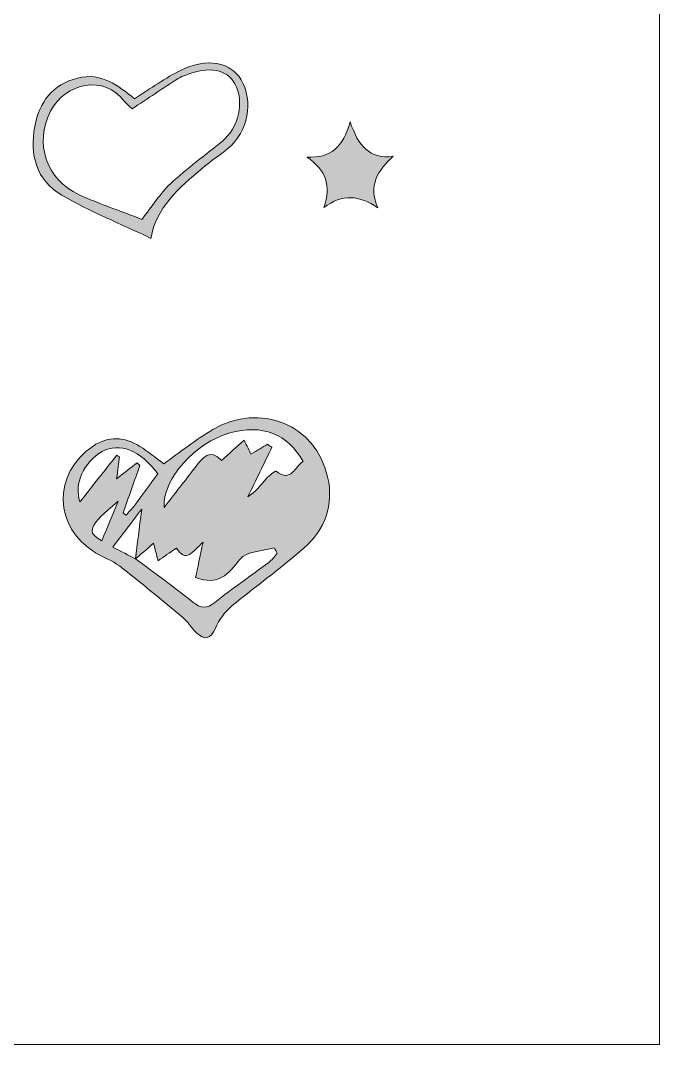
# Model space of a CAD drawing. Extents: x -202 to 798, y -79 to 921.
# Drawn here: x 611.9 to 798, y -79 to 219.1 of the extents above; entities that cross this region are included whole.
import ezdxf

# ---------------------------------------------------------------- set-up
doc = ezdxf.new("R2010")
doc.units = 0
doc.header["$MEASUREMENT"] = 0
doc.layers.add('Layer 1', color=7, linetype='Continuous', lineweight=0)

# ---------------------------------------------------------------- blocks, each defined once
blk = doc.blocks.new('Block_1')
at = {"layer": 'Layer 1', "true_color": 0x000000, "transparency": 33554687}
h = blk.add_hatch(color=18, dxfattribs=at)
h.dxf.hatch_style = 2
edge = h.paths.add_edge_path()
edge.add_spline(control_points=[(647.22, 161.24), (650.25, 165.05), (652.57, 168.8), (655.68, 171.7), (660.39, 176.1), (665.65, 179.91), (670.67, 183.99), (675.44, 187.87), (677.15, 195.67), (674.34, 200.7), (671.97, 204.96), (666.79, 205.89), (660.08, 203.26), (659.31, 202.96), (658.49, 202.71), (657.81, 202.26), (653.38, 199.38), (648.98, 196.45), (644.39, 193.41), (643.71, 194.07), (642.74, 194.76), (642.07, 195.66), (636.35, 203.41), (624.98, 201.1), (620.64, 192.71), (615.87, 183.48), (619.29, 172.83), (628.98, 168.41), (634.85, 165.73), (641, 163.66), (647.22, 161.24)], knot_values=[0, 0, 0, 0, 1, 1, 1, 2, 2, 2, 3, 3, 3, 4, 4, 4, 5, 5, 5, 6, 6, 6, 7, 7, 7, 8, 8, 8, 9, 9, 9, 10, 10, 10, 10], degree=3, periodic=0)
edge = h.paths.add_edge_path()
edge.add_spline(control_points=[(645.06, 196.37), (649.92, 199.38), (654.11, 202.47), (658.71, 204.71), (666.27, 208.4), (673.06, 207.04), (676.15, 201.85), (679.81, 195.7), (678.16, 186.73), (672.37, 181.92), (669.94, 179.9), (667.25, 178.19), (664.85, 176.14), (658.14, 170.39), (651.31, 164.68), (649.88, 155.7), (640.94, 159.96), (632.08, 163.54), (623.89, 168.29), (616.48, 172.59), (614.52, 180.07), (616.05, 188.3), (617.37, 195.39), (621.21, 200.54), (628.51, 202.37), (635.33, 204.08), (640.3, 200.25), (645.06, 196.37)], knot_values=[0, 0, 0, 0, 1, 1, 1, 2, 2, 2, 3, 3, 3, 4, 4, 4, 5, 5, 5, 6, 6, 6, 7, 7, 7, 8, 8, 8, 9, 9, 9, 9], degree=3, periodic=0)
h = blk.add_hatch(color=18, dxfattribs=at)
h.dxf.hatch_style = 2
edge = h.paths.add_edge_path()
edge.add_spline(control_points=[(700.24, 164.66), (702.51, 171.04), (700.81, 175.59), (695.33, 179.36), (702.22, 179.01), (705.86, 182.2), (707.86, 189.6), (710.34, 182.71), (713.42, 178.67), (720.45, 179.59), (715.8, 175.48), (713.2, 171.05), (715.92, 164.61), (710.55, 168.23), (705.57, 168.75), (700.24, 164.66)], knot_values=[0, 0, 0, 0, 1, 1, 1, 2, 2, 2, 3, 3, 3, 4, 4, 4, 5, 5, 5, 5], degree=3, periodic=0)
h = blk.add_hatch(color=18, dxfattribs=at)
h.dxf.hatch_style = 2
edge = h.paths.add_edge_path()
edge.add_spline(control_points=[(635.55, 67.65), (637.23, 71.71), (638.77, 75.44), (640.31, 79.17), (631.68, 71.95), (630.99, 70.22), (635.55, 67.65)], knot_values=[0, 0, 0, 0, 1, 1, 1, 2, 2, 2, 2], degree=3, periodic=0)
edge = h.paths.add_edge_path()
edge.add_spline(control_points=[(641.74, 75.76), (642.03, 75.54), (642.33, 75.33), (642.62, 75.12), (643.37, 75.96), (644.17, 76.76), (644.85, 77.66), (647.25, 80.82), (649.6, 84.02), (651.91, 87.12), (646.7, 94.09), (640.72, 96.41), (635.68, 93.63), (630.36, 90.7), (627.34, 84.21), (629.21, 79.01), (632.87, 83.63), (636.39, 88.09), (639.91, 92.54), (640.18, 92.39), (640.44, 92.24), (640.71, 92.09), (640.47, 90.22), (640.23, 88.35), (639.89, 85.72), (642.27, 87.59), (644.05, 88.99), (645.82, 90.38), (646.11, 90.12), (646.39, 89.86), (646.68, 89.6), (645.03, 84.99), (643.38, 80.37), (641.74, 75.76)], knot_values=[0, 0, 0, 0, 1, 1, 1, 2, 2, 2, 3, 3, 3, 4, 4, 4, 5, 5, 5, 6, 6, 6, 7, 7, 7, 8, 8, 8, 9, 9, 9, 10, 10, 10, 11, 11, 11, 11], degree=3, periodic=0)
edge = h.paths.add_edge_path()
edge.add_spline(control_points=[(677.02, 96.98), (677.91, 95.12), (678.46, 93.99), (679.01, 92.86), (680.78, 93.94), (682.28, 94.84), (683.78, 95.75), (684.22, 95.47), (684.67, 95.19), (685.12, 94.9), (682.78, 90.09), (680.43, 85.27), (678.09, 80.45), (680.4, 81.86), (681.8, 83.86), (683.41, 85.68), (684.25, 86.63), (686.11, 88.13), (686.37, 87.92), (690.83, 84.47), (691.78, 89.31), (694.18, 90.7), (689.82, 98.82), (682.27, 101.68), (672.81, 99.05), (662.89, 96.3), (653.14, 85.53), (653.68, 77.34), (656.86, 81.44), (659.84, 85.2), (662.74, 89.02), (664.92, 91.91), (667.03, 94.75), (670.44, 91.01), (672.75, 93.11), (674.69, 94.87), (677.02, 96.98)], knot_values=[0, 0, 0, 0, 1, 1, 1, 2, 2, 2, 3, 3, 3, 4, 4, 4, 5, 5, 5, 6, 6, 6, 7, 7, 7, 8, 8, 8, 9, 9, 9, 10, 10, 10, 11, 11, 11, 12, 12, 12, 12], degree=3, periodic=0)
edge = h.paths.add_edge_path()
edge.add_spline(control_points=[(645.35, 62.36), (645.91, 66.76), (646.46, 71.17), (647.18, 76.84), (643.93, 72.59), (641.39, 69.27), (638.75, 65.82), (641.26, 64.52), (643.33, 63.45), (645.41, 62.38), (650.97, 58.21), (656.62, 54.14), (662.07, 49.83), (664.39, 47.99), (666.08, 47.76), (668.53, 49.73), (673.6, 53.78), (678.97, 57.45), (684.17, 61.35), (685.1, 62.05), (685.8, 63.07), (686.6, 63.95), (686.33, 64.51), (686.07, 65.07), (685.8, 65.64), (682.39, 64.6), (677.66, 64.61), (675.87, 62.31), (672.41, 57.87), (669.48, 54.48), (662.86, 56.97), (663.48, 59.88), (664.14, 62.99), (665.05, 67.29), (662.13, 64.51), (659.92, 61.09), (657.29, 65.55), (655.31, 64.17), (653.72, 63.06), (651.95, 61.82), (651.48, 63.64), (651.12, 65.05), (650.64, 66.95), (648.54, 65.12), (646.92, 63.72), (645.35, 62.36)], knot_values=[0, 0, 0, 0, 1, 1, 1, 2, 2, 2, 3, 3, 3, 4, 4, 4, 5, 5, 5, 6, 6, 6, 7, 7, 7, 8, 8, 8, 9, 9, 9, 10, 10, 10, 11, 11, 11, 12, 12, 12, 13, 13, 13, 14, 14, 14, 15, 15, 15, 15], degree=3, periodic=0)
edge = h.paths.add_edge_path()
edge.add_spline(control_points=[(653.6, 90.1), (658.38, 93.45), (662.92, 97.12), (667.92, 100.04), (681.77, 108.12), (697.88, 101.45), (701.34, 86.29), (703.21, 78.09), (700.55, 70.94), (694.44, 65.53), (687.73, 59.6), (680.34, 54.43), (673.45, 48.68), (671.44, 47), (669.71, 44.64), (668.66, 42.24), (667.2, 38.92), (665.57, 38.57), (663.13, 40.9), (661.69, 42.27), (660.63, 44.07), (659.12, 45.34), (653.05, 50.42), (646.94, 55.47), (640.69, 60.32), (638.61, 61.93), (635.98, 62.8), (633.71, 64.17), (621.47, 71.59), (621.12, 87.17), (633.02, 95.21), (637.51, 98.26), (642.15, 97.92), (646.62, 95.15), (649.01, 93.66), (651.19, 91.85), (653.6, 90.1)], knot_values=[0, 0, 0, 0, 1, 1, 1, 2, 2, 2, 3, 3, 3, 4, 4, 4, 5, 5, 5, 6, 6, 6, 7, 7, 7, 8, 8, 8, 9, 9, 9, 10, 10, 10, 11, 11, 11, 12, 12, 12, 12], degree=3, periodic=0)
at = {"layer": 'Layer 1'}
for points, knots in [([(-202, 921), (131.33, 921), (464.67, 921), (798, 921), (798, 587.67), (798, 254.33), (798, -79), (464.67, -79), (131.33, -79), (-202, -79), (-202, 254.33), (-202, 587.67), (-202, 921)], [0, 0, 0, 0, 1, 1, 1, 2, 2, 2, 3, 3, 3, 4, 4, 4, 4]), ([(645.06, 196.37), (640.3, 200.25), (635.33, 204.08), (628.51, 202.37), (621.21, 200.54), (617.37, 195.39), (616.05, 188.3), (614.52, 180.07), (616.48, 172.59), (623.89, 168.29), (632.08, 163.54), (640.94, 159.96), (649.88, 155.7), (651.31, 164.68), (658.14, 170.39), (664.85, 176.14), (667.25, 178.19), (669.94, 179.9), (672.37, 181.92), (678.16, 186.73), (679.81, 195.7), (676.15, 201.85), (673.06, 207.04), (666.27, 208.4), (658.71, 204.71), (654.11, 202.47), (649.92, 199.38), (645.06, 196.37)], [0, 0, 0, 0, 1, 1, 1, 2, 2, 2, 3, 3, 3, 4, 4, 4, 5, 5, 5, 6, 6, 6, 7, 7, 7, 8, 8, 8, 9, 9, 9, 9]), ([(645.06, 196.37), (649.92, 199.38), (654.11, 202.47), (658.71, 204.71), (666.27, 208.4), (673.06, 207.04), (676.15, 201.85), (679.81, 195.7), (678.16, 186.73), (672.37, 181.92), (669.94, 179.9), (667.25, 178.19), (664.85, 176.14), (658.14, 170.39), (651.31, 164.68), (649.88, 155.7), (640.94, 159.96), (632.08, 163.54), (623.89, 168.29), (616.48, 172.59), (614.52, 180.07), (616.05, 188.3), (617.37, 195.39), (621.21, 200.54), (628.51, 202.37), (635.33, 204.08), (640.3, 200.25), (645.06, 196.37)], [0, 0, 0, 0, 1, 1, 1, 2, 2, 2, 3, 3, 3, 4, 4, 4, 5, 5, 5, 6, 6, 6, 7, 7, 7, 8, 8, 8, 9, 9, 9, 9]), ([(647.22, 161.24), (650.25, 165.05), (652.57, 168.8), (655.68, 171.7), (660.39, 176.1), (665.65, 179.91), (670.67, 183.99), (675.44, 187.87), (677.15, 195.67), (674.34, 200.7), (671.97, 204.96), (666.79, 205.89), (660.08, 203.26), (659.31, 202.96), (658.49, 202.71), (657.81, 202.26), (653.38, 199.38), (648.98, 196.45), (644.39, 193.41), (643.71, 194.07), (642.74, 194.76), (642.07, 195.66), (636.35, 203.41), (624.98, 201.1), (620.64, 192.71), (615.87, 183.48), (619.29, 172.83), (628.98, 168.41), (634.85, 165.73), (641, 163.66), (647.22, 161.24)], [0, 0, 0, 0, 1, 1, 1, 2, 2, 2, 3, 3, 3, 4, 4, 4, 5, 5, 5, 6, 6, 6, 7, 7, 7, 8, 8, 8, 9, 9, 9, 10, 10, 10, 10]), ([(647.22, 161.24), (641, 163.66), (634.85, 165.73), (628.98, 168.41), (619.29, 172.83), (615.87, 183.48), (620.64, 192.71), (624.98, 201.1), (636.35, 203.41), (642.07, 195.66), (642.74, 194.76), (643.71, 194.07), (644.39, 193.41), (648.98, 196.45), (653.38, 199.38), (657.81, 202.26), (658.49, 202.71), (659.31, 202.96), (660.08, 203.26), (666.79, 205.89), (671.97, 204.96), (674.34, 200.7), (677.15, 195.67), (675.44, 187.87), (670.67, 183.99), (665.65, 179.91), (660.39, 176.1), (655.68, 171.7), (652.57, 168.8), (650.25, 165.05), (647.22, 161.24)], [0, 0, 0, 0, 1, 1, 1, 2, 2, 2, 3, 3, 3, 4, 4, 4, 5, 5, 5, 6, 6, 6, 7, 7, 7, 8, 8, 8, 9, 9, 9, 10, 10, 10, 10]), ([(700.24, 164.66), (705.57, 168.75), (710.55, 168.23), (715.92, 164.61), (713.2, 171.05), (715.8, 175.48), (720.45, 179.59), (713.42, 178.67), (710.34, 182.71), (707.86, 189.6), (705.86, 182.2), (702.22, 179.01), (695.33, 179.36), (700.81, 175.59), (702.51, 171.04), (700.24, 164.66)], [0, 0, 0, 0, 1, 1, 1, 2, 2, 2, 3, 3, 3, 4, 4, 4, 5, 5, 5, 5]), ([(700.24, 164.66), (702.51, 171.04), (700.81, 175.59), (695.33, 179.36), (702.22, 179.01), (705.86, 182.2), (707.86, 189.6), (710.34, 182.71), (713.42, 178.67), (720.45, 179.59), (715.8, 175.48), (713.2, 171.05), (715.92, 164.61), (710.55, 168.23), (705.57, 168.75), (700.24, 164.66)], [0, 0, 0, 0, 1, 1, 1, 2, 2, 2, 3, 3, 3, 4, 4, 4, 5, 5, 5, 5]), ([(653.6, 90.1), (651.19, 91.85), (649.01, 93.66), (646.62, 95.15), (642.15, 97.92), (637.51, 98.26), (633.02, 95.21), (621.12, 87.17), (621.47, 71.59), (633.71, 64.17), (635.98, 62.8), (638.61, 61.93), (640.69, 60.32), (646.94, 55.47), (653.05, 50.42), (659.12, 45.34), (660.63, 44.07), (661.69, 42.27), (663.13, 40.9), (665.57, 38.57), (667.2, 38.92), (668.66, 42.24), (669.71, 44.64), (671.44, 47), (673.45, 48.68), (680.34, 54.43), (687.73, 59.6), (694.44, 65.53), (700.55, 70.94), (703.21, 78.09), (701.34, 86.29), (697.88, 101.45), (681.77, 108.12), (667.92, 100.04), (662.92, 97.12), (658.38, 93.45), (653.6, 90.1)], [0, 0, 0, 0, 1, 1, 1, 2, 2, 2, 3, 3, 3, 4, 4, 4, 5, 5, 5, 6, 6, 6, 7, 7, 7, 8, 8, 8, 9, 9, 9, 10, 10, 10, 11, 11, 11, 12, 12, 12, 12]), ([(653.6, 90.1), (658.38, 93.45), (662.92, 97.12), (667.92, 100.04), (681.77, 108.12), (697.88, 101.45), (701.34, 86.29), (703.21, 78.09), (700.55, 70.94), (694.44, 65.53), (687.73, 59.6), (680.34, 54.43), (673.45, 48.68), (671.44, 47), (669.71, 44.64), (668.66, 42.24), (667.2, 38.92), (665.57, 38.57), (663.13, 40.9), (661.69, 42.27), (660.63, 44.07), (659.12, 45.34), (653.05, 50.42), (646.94, 55.47), (640.69, 60.32), (638.61, 61.93), (635.98, 62.8), (633.71, 64.17), (621.47, 71.59), (621.12, 87.17), (633.02, 95.21), (637.51, 98.26), (642.15, 97.92), (646.62, 95.15), (649.01, 93.66), (651.19, 91.85), (653.6, 90.1)], [0, 0, 0, 0, 1, 1, 1, 2, 2, 2, 3, 3, 3, 4, 4, 4, 5, 5, 5, 6, 6, 6, 7, 7, 7, 8, 8, 8, 9, 9, 9, 10, 10, 10, 11, 11, 11, 12, 12, 12, 12]), ([(677.02, 96.98), (677.91, 95.12), (678.46, 93.99), (679.01, 92.86), (680.78, 93.94), (682.28, 94.84), (683.78, 95.75), (684.22, 95.47), (684.67, 95.19), (685.12, 94.9), (682.78, 90.09), (680.43, 85.27), (678.09, 80.45), (680.4, 81.86), (681.8, 83.86), (683.41, 85.68), (684.25, 86.63), (686.11, 88.13), (686.37, 87.92), (690.83, 84.47), (691.78, 89.31), (694.18, 90.7), (689.82, 98.82), (682.27, 101.68), (672.81, 99.05), (662.89, 96.3), (653.14, 85.53), (653.68, 77.34), (656.86, 81.44), (659.84, 85.2), (662.74, 89.02), (664.92, 91.91), (667.03, 94.75), (670.44, 91.01), (672.75, 93.11), (674.69, 94.87), (677.02, 96.98)], [0, 0, 0, 0, 1, 1, 1, 2, 2, 2, 3, 3, 3, 4, 4, 4, 5, 5, 5, 6, 6, 6, 7, 7, 7, 8, 8, 8, 9, 9, 9, 10, 10, 10, 11, 11, 11, 12, 12, 12, 12]), ([(677.02, 96.98), (674.69, 94.87), (672.75, 93.11), (670.44, 91.01), (667.03, 94.75), (664.92, 91.91), (662.74, 89.02), (659.84, 85.2), (656.86, 81.44), (653.68, 77.34), (653.14, 85.53), (662.89, 96.3), (672.81, 99.05), (682.27, 101.68), (689.82, 98.82), (694.18, 90.7), (691.78, 89.31), (690.83, 84.47), (686.37, 87.92), (686.11, 88.13), (684.25, 86.63), (683.41, 85.68), (681.8, 83.86), (680.4, 81.86), (678.09, 80.45), (680.43, 85.27), (682.78, 90.09), (685.12, 94.9), (684.67, 95.19), (684.22, 95.47), (683.78, 95.75), (682.28, 94.84), (680.78, 93.94), (679.01, 92.86), (678.46, 93.99), (677.91, 95.12), (677.02, 96.98)], [0, 0, 0, 0, 1, 1, 1, 2, 2, 2, 3, 3, 3, 4, 4, 4, 5, 5, 5, 6, 6, 6, 7, 7, 7, 8, 8, 8, 9, 9, 9, 10, 10, 10, 11, 11, 11, 12, 12, 12, 12]), ([(641.74, 75.76), (642.03, 75.54), (642.33, 75.33), (642.62, 75.12), (643.37, 75.96), (644.17, 76.76), (644.85, 77.66), (647.25, 80.82), (649.6, 84.02), (651.91, 87.12), (646.7, 94.09), (640.72, 96.41), (635.68, 93.63), (630.36, 90.7), (627.34, 84.21), (629.21, 79.01), (632.87, 83.63), (636.39, 88.09), (639.91, 92.54), (640.18, 92.39), (640.44, 92.24), (640.71, 92.09), (640.47, 90.22), (640.23, 88.35), (639.89, 85.72), (642.27, 87.59), (644.05, 88.99), (645.82, 90.38), (646.11, 90.12), (646.39, 89.86), (646.68, 89.6), (645.03, 84.99), (643.38, 80.37), (641.74, 75.76)], [0, 0, 0, 0, 1, 1, 1, 2, 2, 2, 3, 3, 3, 4, 4, 4, 5, 5, 5, 6, 6, 6, 7, 7, 7, 8, 8, 8, 9, 9, 9, 10, 10, 10, 11, 11, 11, 11]), ([(641.74, 75.76), (643.38, 80.37), (645.03, 84.99), (646.68, 89.6), (646.39, 89.86), (646.11, 90.12), (645.82, 90.38), (644.05, 88.99), (642.27, 87.59), (639.89, 85.72), (640.23, 88.35), (640.47, 90.22), (640.71, 92.09), (640.44, 92.24), (640.18, 92.39), (639.91, 92.54), (636.39, 88.09), (632.87, 83.63), (629.21, 79.01), (627.34, 84.21), (630.36, 90.7), (635.68, 93.63), (640.72, 96.41), (646.7, 94.09), (651.91, 87.12), (649.6, 84.02), (647.25, 80.82), (644.85, 77.66), (644.17, 76.76), (643.37, 75.96), (642.62, 75.12), (642.33, 75.33), (642.03, 75.54), (641.74, 75.76)], [0, 0, 0, 0, 1, 1, 1, 2, 2, 2, 3, 3, 3, 4, 4, 4, 5, 5, 5, 6, 6, 6, 7, 7, 7, 8, 8, 8, 9, 9, 9, 10, 10, 10, 11, 11, 11, 11]), ([(635.55, 67.65), (637.23, 71.71), (638.77, 75.44), (640.31, 79.17), (631.68, 71.95), (630.99, 70.22), (635.55, 67.65)], [0, 0, 0, 0, 1, 1, 1, 2, 2, 2, 2]), ([(635.55, 67.65), (630.99, 70.22), (631.68, 71.95), (640.31, 79.17), (638.77, 75.44), (637.23, 71.71), (635.55, 67.65)], [0, 0, 0, 0, 1, 1, 1, 2, 2, 2, 2]), ([(645.35, 62.36), (645.91, 66.76), (646.46, 71.17), (647.18, 76.84), (643.93, 72.59), (641.39, 69.27), (638.75, 65.82), (641.26, 64.52), (643.33, 63.45), (645.41, 62.38), (650.97, 58.21), (656.62, 54.14), (662.07, 49.83), (664.39, 47.99), (666.08, 47.76), (668.53, 49.73), (673.6, 53.78), (678.97, 57.45), (684.17, 61.35), (685.1, 62.05), (685.8, 63.07), (686.6, 63.95), (686.33, 64.51), (686.07, 65.07), (685.8, 65.64), (682.39, 64.6), (677.66, 64.61), (675.87, 62.31), (672.41, 57.87), (669.48, 54.48), (662.86, 56.97), (663.48, 59.88), (664.14, 62.99), (665.05, 67.29), (662.13, 64.51), (659.92, 61.09), (657.29, 65.55), (655.31, 64.17), (653.72, 63.06), (651.95, 61.82), (651.48, 63.64), (651.12, 65.05), (650.64, 66.95), (648.54, 65.12), (646.92, 63.72), (645.35, 62.36)], [0, 0, 0, 0, 1, 1, 1, 2, 2, 2, 3, 3, 3, 4, 4, 4, 5, 5, 5, 6, 6, 6, 7, 7, 7, 8, 8, 8, 9, 9, 9, 10, 10, 10, 11, 11, 11, 12, 12, 12, 13, 13, 13, 14, 14, 14, 15, 15, 15, 15]), ([(645.41, 62.38), (643.33, 63.45), (641.26, 64.52), (638.75, 65.82), (641.39, 69.27), (643.93, 72.59), (647.18, 76.84), (646.46, 71.17), (645.91, 66.76), (645.33, 62.34), (645.31, 62.32), (645.41, 62.38), (645.41, 62.38)], [0, 0, 0, 0, 1, 1, 1, 2, 2, 2, 3, 3, 3, 4, 4, 4, 4]), ([(645.31, 62.32), (646.92, 63.72), (648.54, 65.12), (650.64, 66.95), (651.12, 65.05), (651.48, 63.64), (651.95, 61.82), (653.72, 63.06), (655.31, 64.17), (657.29, 65.55), (659.92, 61.09), (662.13, 64.51), (665.05, 67.29), (664.14, 62.99), (663.48, 59.88), (662.86, 56.97), (669.48, 54.48), (672.41, 57.87), (675.87, 62.31), (677.66, 64.61), (682.39, 64.6), (685.8, 65.64), (686.07, 65.07), (686.33, 64.51), (686.6, 63.95), (685.8, 63.07), (685.1, 62.05), (684.17, 61.35), (678.97, 57.45), (673.6, 53.78), (668.53, 49.73), (666.08, 47.76), (664.39, 47.99), (662.07, 49.83), (656.62, 54.14), (650.97, 58.21), (645.41, 62.38), (645.41, 62.38), (645.31, 62.32), (645.31, 62.32)], [0, 0, 0, 0, 1, 1, 1, 2, 2, 2, 3, 3, 3, 4, 4, 4, 5, 5, 5, 6, 6, 6, 7, 7, 7, 8, 8, 8, 9, 9, 9, 10, 10, 10, 11, 11, 11, 12, 12, 12, 13, 13, 13, 13])]:
    blk.add_open_spline(points, degree=3, knots=knots, dxfattribs=at)
blk = doc.blocks.new('Block_0')
at = {"layer": 'Layer 1'}
blk.add_blockref('Block_1', (0, 0), dxfattribs=at)

msp = doc.modelspace()

# ---------------------------------------------------------------- block references
at = {"layer": 'Layer 1'}
msp.add_blockref('Block_0', (0, 0), dxfattribs=at)

doc.saveas('drawing.dxf')
